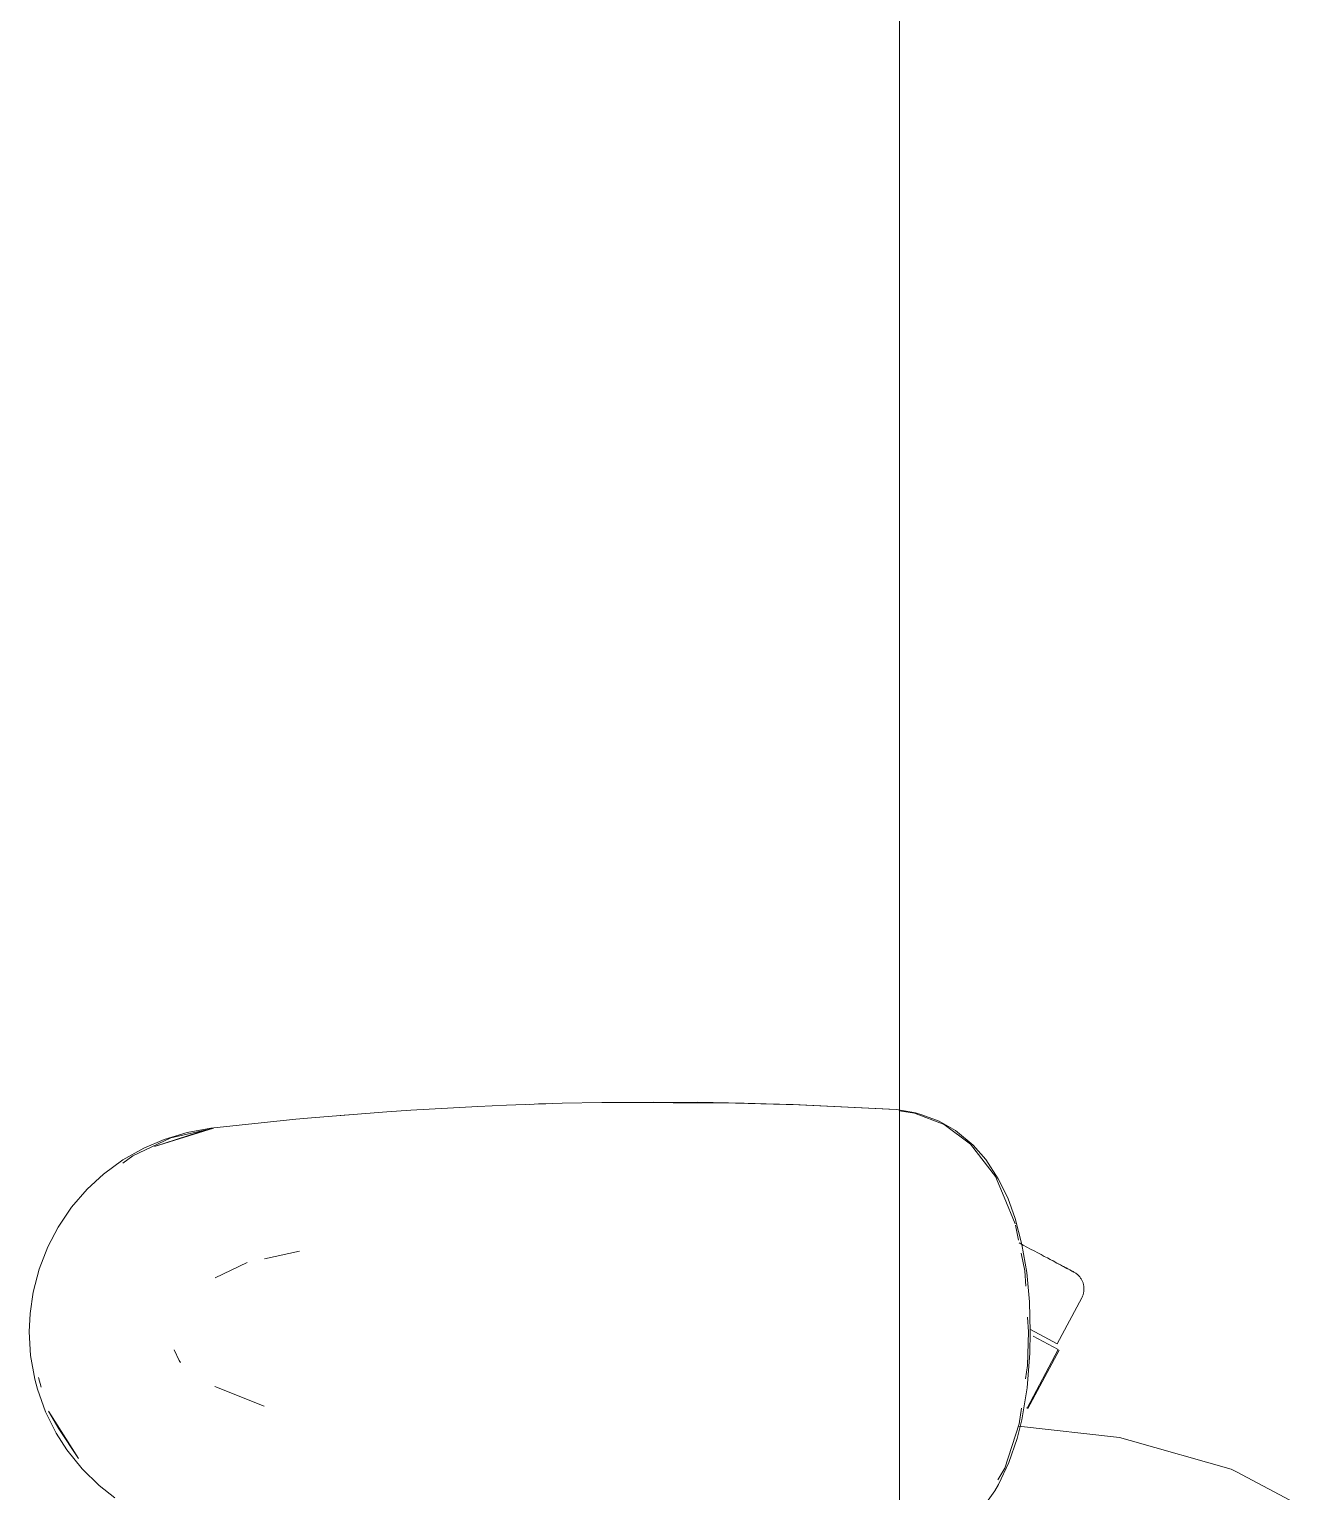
# Model space of a CAD drawing. Header units: millimetres. Extents: x 155920 to 295199, y -4084 to 97293.
# Drawn here: x 188392.9 to 188659, y 32067.8 to 32376.6 of the extents above; entities that cross this region are included whole.
import ezdxf

# ---------------------------------------------------------------- set-up
doc = ezdxf.new("R2010")
doc.units = ezdxf.units.MM
doc.header["$MEASUREMENT"] = 0
doc.layers.add('G-IMPT', color=8, linetype='CONTINUOUS', lineweight=9)
doc.layers.add('I-FURN', color=8, linetype='CONTINUOUS', lineweight=9)

msp = doc.modelspace()

# ---------------------------------------------------------------- linework, layer by layer
at = {"layer": 'G-IMPT'}
for p, q in [((188468.33, 32148.02), (188453.27, 32146.77)), ((188468.33, 32148.02), (188473.42, 32148.35)), ((188473.42, 32148.35), (188487.56, 32149.16)), ((188493.58, 32149.41), (188487.56, 32149.16)), ((188493.58, 32149.41), (188505.34, 32149.8)), ((188498.47, 32149.55), (188500.4, 32149.66)), ((188500.4, 32149.66), (188501.9, 32149.68)), ((188513.76, 32149.97), (188505.34, 32149.8)), ((188513.76, 32149.97), (188524.55, 32150.05)), ((188513.76, 32149.97), (188533.94, 32150.01)), ((188513.76, 32149.97), (188543.78, 32149.85)), ((188543.78, 32149.85), (188524.55, 32150.05)), ((188533.94, 32150.01), (188543.78, 32149.85)), ((188533.94, 32150.01), (188555.34, 32149.51)), ((188533.94, 32150.01), (188554.13, 32149.55)), ((188533.94, 32149.97), (188535.98, 32149.99)), ((188535.98, 32149.99), (188537.89, 32149.92)), ((188543.78, 32149.85), (188555.34, 32149.51)), ((188555.34, 32149.51), (188554.13, 32149.55)), ((188554.13, 32149.55), (188575.92, 32148.46)), ((188554.13, 32149.55), (188574.31, 32148.57)), ((188555.34, 32149.51), (188575.92, 32148.46)), ((188575.92, 32148.46), (188574.31, 32148.57)), ((188575.92, 32148.46), (188577.56, 32148.21)), ((188579.78, 32147.74), (188576.61, 32148.22)), ((188579.96, 32147.76), (188577.56, 32148.21)), ((188579.78, 32147.74), (188585.98, 32145.33)), ((188579.96, 32147.76), (188581.3, 32147.4)), ((188431.73, 32144.52), (188419.27, 32140.69)), ((188422.76, 32142.48), (188431.17, 32144.39)), ((188431.22, 32144.52), (188426.18, 32143.63)), ((188431.73, 32144.52), (188428.42, 32143.61)), ((188449.14, 32146.43), (188431.22, 32144.52)), ((188453.27, 32146.77), (188449.14, 32146.43)), ((188460.15, 32147.37), (188458.47, 32147.2)), ((188584.95, 32146), (188581.3, 32147.4)), ((188584.95, 32146), (188588.38, 32144.04)), ((188585.98, 32145.33), (188591.6, 32141.17)), ((188422.76, 32142.48), (188414.7, 32138.74)), ((188417.07, 32140.35), (188421.31, 32142.16)), ((188419.27, 32140.69), (188428.42, 32143.61)), ((188421.31, 32142.16), (188426.18, 32143.63)), ((188588.38, 32144.04), (188592.12, 32140.97)), ((188412.59, 32137.15), (188414.7, 32138.74)), ((188417.07, 32140.35), (188412.63, 32137.84)), ((188591.6, 32141.17), (188596.82, 32134.38)), ((188594.79, 32137.93), (188592.12, 32140.97)), ((188408.55, 32134.84), (188412.63, 32137.84)), ((188597.44, 32133.88), (188594.79, 32137.93)), ((188408.55, 32134.84), (188405.11, 32131.68)), ((188596.82, 32134.38), (188598.66, 32129.98)), ((188597.44, 32133.88), (188599.42, 32129.81)), ((188401.79, 32127.84), (188405.11, 32131.68)), ((188600.98, 32124.36), (188598.66, 32129.98)), ((188601.01, 32125.47), (188599.42, 32129.81)), ((188398.96, 32123.67), (188401.79, 32127.84)), ((188398.96, 32123.67), (188396.77, 32119.51)), ((188601.01, 32125.47), (188602.44, 32119.99)), ((188601.04, 32124.07), (188601.69, 32120.89)), ((188603.44, 32114.06), (188602.44, 32119.99)), ((188396.77, 32119.51), (188394.94, 32114.8)), ((188449.93, 32118.55), (188442.5, 32116.98)), ((188602.26, 32118.15), (188603.02, 32114.4)), ((188393.67, 32109.93), (188394.94, 32114.8)), ((188432.1, 32112.95), (188438.89, 32116.22)), ((188603.02, 32114.4), (188603.22, 32111.19)), ((188603.44, 32114.06), (188604, 32107.91)), ((188393.67, 32109.93), (188393.03, 32105.42)), ((188604.18, 32101.57), (188604, 32107.91)), ((188392.85, 32101.57), (188393.03, 32105.42)), ((188603.62, 32104.68), (188603.81, 32101.57)), ((188392.85, 32101.57), (188393.15, 32096.53)), ((188603.58, 32094.41), (188603.81, 32101.57)), ((188604.1, 32097.07), (188604.18, 32101.57)), ((188393.15, 32096.53), (188394.03, 32091.58)), ((188423.47, 32097.75), (188424.48, 32095.52)), ((188424.48, 32095.52), (188424.78, 32095.07)), ((188604.1, 32097.07), (188603.52, 32089.75)), ((188395.39, 32089.89), (188394.78, 32091.92)), ((188603.58, 32094.41), (188603.19, 32091.63)), ((188394.03, 32091.58), (188394.6, 32089.46)), ((188396.31, 32084.68), (188394.6, 32089.46)), ((188442.43, 32085.85), (188432.01, 32090)), ((188602.4, 32082.99), (188603.52, 32089.75)), ((188396.31, 32084.68), (188398.55, 32080.17)), ((188396.95, 32084.78), (188399.11, 32081.1)), ((188396.95, 32084.78), (188403.28, 32074.83)), ((188601.43, 32079.06), (188602.4, 32082.99)), ((188602.32, 32085.44), (188601.85, 32082.15)), ((188398.55, 32080.17), (188400.81, 32076.62)), ((188399.11, 32081.1), (188403.28, 32074.83)), ((188601.85, 32082.15), (188598.82, 32072.75)), ((188601.73, 32081.64), (188623.01, 32079.23)), ((188404, 32072.65), (188400.81, 32076.62)), ((188601.43, 32079.06), (188599.69, 32073.97)), ((188625.27, 32078.59), (188623.01, 32079.23)), ((188625.27, 32078.59), (188646.62, 32072.58)), ((188599.69, 32073.97), (188597.48, 32069.34)), ((188404, 32072.65), (188407.61, 32069.1)), ((188598.82, 32072.75), (188597.36, 32070.3)), ((188646.62, 32072.58), (188647.73, 32071.99)), ((188647.73, 32071.99), (188658.97, 32065.98)), ((188407.61, 32069.1), (188410.91, 32066.48)), ((188594.23, 32064.51), (188596.68, 32067.96)), ((188597.48, 32069.34), (188596.68, 32067.96))]:
    msp.add_line(p, q, dxfattribs=at)
at = {"layer": 'I-FURN'}
for p, q in [((188576.61, 32621.57), (188576.61, 31021.57)), ((188576.61, 31021.57), (188576.61, 32621.57)), ((188602.67, 32119.87), (188601.83, 32120.32)), ((188603.48, 32119.44), (188602.67, 32119.87)), ((188604.27, 32119.02), (188603.48, 32119.44)), ((188605.03, 32118.62), (188604.27, 32119.02)), ((188605.76, 32118.23), (188605.03, 32118.62)), ((188606.47, 32117.85), (188605.76, 32118.23)), ((188607.15, 32117.49), (188606.47, 32117.85)), ((188607.8, 32117.14), (188607.15, 32117.49)), ((188608.41, 32116.82), (188607.8, 32117.14)), ((188609, 32116.51), (188608.41, 32116.82)), ((188608.69, 32116.67), (188609.25, 32116.37)), ((188609.55, 32116.21), (188609, 32116.51)), ((188609.25, 32116.37), (188609.79, 32116.08)), ((188610.06, 32115.94), (188609.55, 32116.21)), ((188609.79, 32116.08), (188610.29, 32115.82)), ((188610.55, 32115.68), (188610.06, 32115.94)), ((188610.29, 32115.82), (188610.76, 32115.57)), ((188610.99, 32115.44), (188610.55, 32115.68)), ((188610.76, 32115.57), (188611.19, 32115.34)), ((188611.4, 32115.23), (188610.99, 32115.44)), ((188611.19, 32115.34), (188611.58, 32115.13)), ((188611.78, 32115.03), (188611.4, 32115.23)), ((188611.58, 32115.13), (188611.93, 32114.94)), ((188612.11, 32114.85), (188611.78, 32115.03)), ((188611.93, 32114.94), (188612.25, 32114.77)), ((188612.41, 32114.69), (188612.11, 32114.85)), ((188612.25, 32114.77), (188612.53, 32114.63)), ((188612.67, 32114.55), (188612.41, 32114.69)), ((188612.53, 32114.63), (188612.77, 32114.5)), ((188612.89, 32114.44), (188612.67, 32114.55)), ((188612.77, 32114.5), (188612.97, 32114.39)), ((188613.07, 32114.34), (188612.89, 32114.44)), ((188612.97, 32114.39), (188613.14, 32114.31)), ((188613.21, 32114.27), (188613.07, 32114.34)), ((188613.14, 32114.31), (188613.26, 32114.24)), ((188613.31, 32114.21), (188613.21, 32114.27)), ((188613.26, 32114.24), (188613.34, 32114.2)), ((188613.37, 32114.18), (188613.31, 32114.21)), ((188613.34, 32114.2), (188613.38, 32114.17)), ((188613.39, 32114.17), (188613.37, 32114.18)), ((188613.38, 32114.17), (188613.39, 32114.17)), ((188613.39, 32114.17), (188613.53, 32114.09)), ((188613.53, 32114.09), (188613.67, 32114.01)), ((188613.67, 32114.01), (188613.8, 32113.92)), ((188613.8, 32113.92), (188613.93, 32113.82)), ((188613.93, 32113.82), (188614.06, 32113.72)), ((188614.06, 32113.72), (188614.18, 32113.62)), ((188614.18, 32113.62), (188614.3, 32113.51)), ((188614.3, 32113.51), (188614.41, 32113.4)), ((188614.41, 32113.4), (188614.52, 32113.28)), ((188614.52, 32113.28), (188614.62, 32113.15)), ((188614.62, 32113.15), (188614.72, 32113.03)), ((188614.72, 32113.03), (188614.82, 32112.9)), ((188614.82, 32112.9), (188614.91, 32112.76)), ((188614.91, 32112.76), (188614.99, 32112.62)), ((188614.99, 32112.62), (188615.07, 32112.48)), ((188615.07, 32112.48), (188615.14, 32112.34)), ((188615.14, 32112.34), (188615.2, 32112.19)), ((188615.2, 32112.19), (188615.26, 32112.04)), ((188615.26, 32112.04), (188615.32, 32111.89)), ((188615.32, 32111.89), (188615.37, 32111.74)), ((188615.37, 32111.74), (188615.41, 32111.58)), ((188615.41, 32111.58), (188615.44, 32111.42)), ((188615.44, 32111.42), (188615.47, 32111.26)), ((188615.47, 32111.26), (188615.5, 32111.1)), ((188615.5, 32111.1), (188615.51, 32110.94)), ((188615.51, 32110.94), (188615.52, 32110.78)), ((188615.52, 32110.46), (188615.51, 32110.3)), ((188615.52, 32110.78), (188615.53, 32110.62)), ((188615.53, 32110.62), (188615.52, 32110.46)), ((188609.9, 32099.04), (188615.05, 32108.72)), ((188615.07, 32108.76), (188615.05, 32108.72)), ((188615.14, 32108.9), (188615.07, 32108.76)), ((188615.21, 32109.05), (188615.14, 32108.9)), ((188615.27, 32109.2), (188615.21, 32109.05)), ((188615.32, 32109.35), (188615.27, 32109.2)), ((188615.37, 32109.51), (188615.32, 32109.35)), ((188615.41, 32109.66), (188615.37, 32109.51)), ((188615.45, 32109.82), (188615.41, 32109.66)), ((188615.48, 32109.98), (188615.45, 32109.82)), ((188615.5, 32110.14), (188615.48, 32109.98)), ((188615.51, 32110.3), (188615.5, 32110.14)), ((188604.27, 32102.03), (188609.9, 32099.04)), ((188604.8, 32100.62), (188610.09, 32097.8)), ((188610.09, 32097.8), (188603.52, 32085.44)), ((188603.69, 32085.35), (188610.26, 32097.71)), ((188603.52, 32085.44), (188603.42, 32085.49))]:
    msp.add_line(p, q, dxfattribs=at)

doc.saveas('drawing.dxf')
